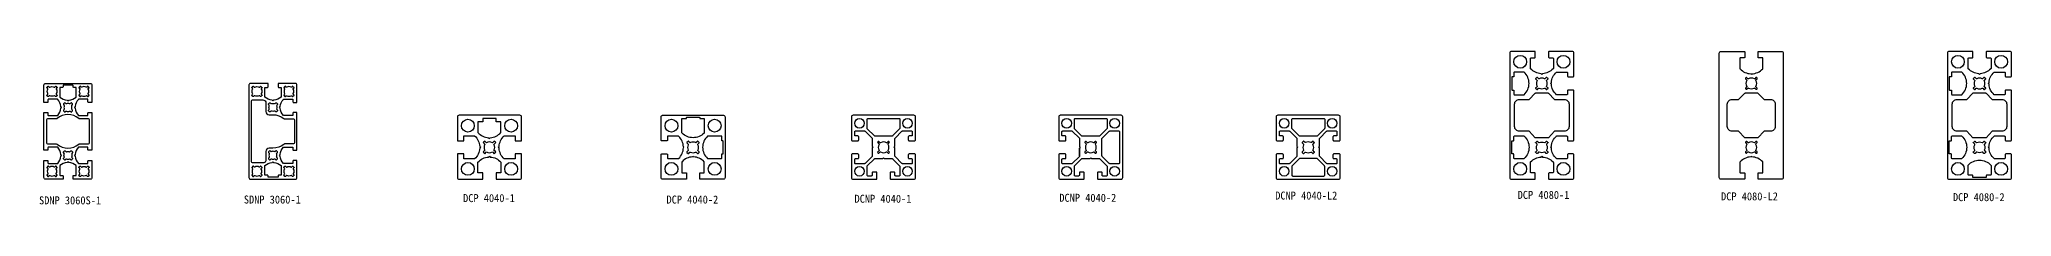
# Model space of a CAD drawing. Extents: x 2157 to 12417, y 247 to 1676.
# Drawn here: x 7351 to 8583, y 1500 to 1596 of the extents above; entities that cross this region are included whole.
import ezdxf

# ---------------------------------------------------------------- set-up
doc = ezdxf.new("R2010")
doc.units = 0
doc.header["$LTSCALE"] = 8
doc.layers.get('0').update_dxf_attribs({"linetype": 'CONTINUOUS'})
doc.layers.add('3', color=3, linetype='CONTINUOUS')
doc.layers.add('외형선', color=3, linetype='CONTINUOUS')
doc.layers.add('AM_0', color=7, linetype='CONTINUOUS', lineweight=30)
doc.styles.add('궁서체', font='')
doc.styles.get('궁서체').set_extended_font_data('GungsuhChe')

msp = doc.modelspace()

# ---------------------------------------------------------------- linework, layer by layer
at = {"color": 7}
for points in [[(7778, 1516.1), (7763.5, 1516.1, -0.414214), (7763.2, 1516.4), (7763.2, 1519.8, -0.414214), (7763.5, 1520.1), (7765.7, 1520.1, 0.414214), (7766, 1520.4), (7766, 1526.9, 0.191028), (7765.9, 1527.1, 0.198466), (7759.3, 1530.1), (7759, 1530.4), (7758.7, 1530.1, 0.198466), (7752.1, 1527.1, 0.191028), (7752, 1526.9), (7752, 1520.4, 0.414214), (7752.3, 1520.1), (7754.6, 1520.1, -0.414214), (7754.9, 1519.8), (7754.9, 1516.4, -0.414214), (7754.6, 1516.1), (7740, 1516.1, -0.414214), (7739, 1517.1), (7739, 1531.6, -0.414214), (7739.3, 1531.9), (7742.7, 1531.9, -0.414214), (7743, 1531.6), (7743, 1529.4, 0.414214), (7743.3, 1529.1), (7749.8, 1529.1, 0.191028), (7750, 1529.1, 0.198466), (7753, 1535.8), (7753.3, 1536.1), (7753, 1536.4, 0.198466), (7750, 1543, 0.191028), (7749.8, 1543.1), (7743.3, 1543.1, 0.414214), (7743, 1542.8), (7743, 1540.5, -0.414214), (7742.7, 1540.2), (7739.3, 1540.2, -0.414214), (7739, 1540.5), (7739, 1555.1, -0.414214), (7740, 1556.1), (7778, 1556.1, -0.414214), (7779, 1555.1), (7779, 1517.1, -0.414214)], [(7762.9, 1554.9, -0.414214), (7763.2, 1554.6), (7763.2, 1554.4, 0.414214), (7763.5, 1554.1), (7765.7, 1554.1, -0.414214), (7766, 1553.8), (7766, 1545.3, -0.191028), (7765.9, 1545, -0.206821), (7759, 1542.1, -0.206821), (7752.1, 1545, -0.191028), (7752, 1545.3), (7752, 1553.8, -0.414214), (7752.3, 1554.1), (7754.6, 1554.1, 0.414214), (7754.9, 1554.4), (7754.9, 1554.6, -0.414214), (7755.2, 1554.9)], [(7777.8, 1539.9, 0.414214), (7777.5, 1540.2), (7777, 1540.2), (7777, 1542.8, 0.414214), (7776.7, 1543.1), (7768.2, 1543.1, 0.191028), (7768, 1543, 0.206821), (7765, 1536.1, 0.206821), (7768, 1529.1, 0.191028), (7768.2, 1529.1), (7776.7, 1529.1, 0.414214), (7777, 1529.4), (7777, 1531.9), (7777.5, 1531.9, 0.414214), (7777.8, 1532.2)]]:
    msp.add_lwpolyline(points, format="xyb", close=True, dxfattribs=at)
for centre in [(7745.5, 1549.6), (7772.5, 1549.6), (7745.5, 1522.6), (7772.5, 1522.6)]:
    msp.add_circle(centre, 4, dxfattribs=at)
at = {"layer": '3', "color": 7}
for points in [[(8282.8, 1520.1, -0.414214), (8282.3, 1520.6), (8282.3, 1526.6, -0.187081), (8282.4, 1527, -0.196705), (8288.9, 1530), (8289.4, 1530.6), (8289.9, 1530, -0.196705), (8296.4, 1527, -0.187081), (8296.6, 1526.6), (8296.6, 1520.6, -0.414214), (8296.1, 1520.1), (8294.1, 1520.1, 0.414214), (8293.6, 1519.6), (8293.6, 1516.6, 0.414214), (8294.1, 1516.1), (8308.4, 1516.1, 0.414214), (8309.4, 1517.1), (8309.4, 1531.4, 0.414214), (8308.9, 1531.9), (8305.9, 1531.9, 0.414214), (8305.4, 1531.4), (8305.4, 1529.4, -0.414214), (8304.9, 1528.9), (8298.8, 1528.9, -0.187081), (8298.5, 1529, -0.196705), (8295.4, 1535.5), (8294.9, 1536.1), (8295.4, 1536.6, -0.196705), (8298.5, 1543.1, -0.187081), (8298.8, 1543.2), (8304.9, 1543.2, -0.414214), (8305.4, 1542.7), (8305.4, 1540.7, 0.414214), (8305.9, 1540.2), (8308.9, 1540.2, 0.414214), (8309.4, 1540.7), (8309.4, 1571.4, 0.414214), (8308.9, 1571.9), (8305.9, 1571.9, 0.414214), (8305.4, 1571.4), (8305.4, 1569.4, -0.414214), (8304.9, 1568.9), (8298.8, 1568.9, -0.187081), (8298.5, 1569, -0.196705), (8295.4, 1575.5), (8294.9, 1576.1), (8295.4, 1576.6, -0.196705), (8298.5, 1583.1, -0.187081), (8298.8, 1583.2), (8304.9, 1583.2, -0.414214), (8305.4, 1582.7), (8305.4, 1580.7, 0.414214), (8305.9, 1580.2), (8308.9, 1580.2, 0.414214), (8309.4, 1580.7), (8309.4, 1595.1, 0.414214), (8308.4, 1596.1), (8294.1, 1596.1, 0.414214), (8293.6, 1595.6), (8293.6, 1592.6, 0.414214), (8294.1, 1592.1), (8296.1, 1592.1, -0.414214), (8296.6, 1591.6), (8296.6, 1585.5, -0.187081), (8296.4, 1585.2, -0.196705), (8289.9, 1582.1), (8289.4, 1581.6), (8288.9, 1582.1, -0.196705), (8282.4, 1585.2, -0.187081), (8282.3, 1585.5), (8282.3, 1591.6, -0.414214), (8282.8, 1592.1), (8284.8, 1592.1, 0.414214), (8285.3, 1592.6), (8285.3, 1595.6, 0.414214), (8284.8, 1596.1), (8270.4, 1596.1, 0.414214), (8269.4, 1595.1), (8269.4, 1517.1, 0.414214), (8270.4, 1516.1), (8284.8, 1516.1, 0.414214), (8285.3, 1516.6), (8285.3, 1519.6, 0.414214), (8284.8, 1520.1)], [(8579.4, 1571.9, 0.414214), (8578.9, 1571.4), (8578.9, 1569.4, -0.414214), (8578.4, 1568.9), (8572.4, 1568.9, -0.187081), (8572, 1569, -0.196705), (8568.9, 1575.5), (8568.4, 1576.1), (8568.9, 1576.6, -0.196705), (8572, 1583.1, -0.187081), (8572.4, 1583.2), (8578.4, 1583.2, -0.414214), (8578.9, 1582.7), (8578.9, 1580.7, 0.414214), (8579.4, 1580.2), (8582.4, 1580.2, 0.414214), (8582.9, 1580.7), (8582.9, 1595.1, 0.414214), (8581.9, 1596.1), (8567.6, 1596.1, 0.414214), (8567.1, 1595.6), (8567.1, 1592.6, 0.414214), (8567.6, 1592.1), (8569.6, 1592.1, -0.414214), (8570.1, 1591.6), (8570.1, 1585.5, -0.187081), (8569.9, 1585.2, -0.196705), (8563.4, 1582.1), (8562.9, 1581.6), (8562.4, 1582.1, -0.196705), (8555.9, 1585.2, -0.187081), (8555.8, 1585.5), (8555.8, 1591.6, -0.414214), (8556.3, 1592.1), (8558.3, 1592.1, 0.414214), (8558.8, 1592.6), (8558.8, 1595.6, 0.414214), (8558.3, 1596.1), (8543.9, 1596.1, 0.414214), (8542.9, 1595.1), (8542.9, 1517.1, 0.414214), (8543.9, 1516.1), (8581.9, 1516.1, 0.414214), (8582.9, 1517.1), (8582.9, 1531.4, 0.414214), (8582.4, 1531.9), (8579.4, 1531.9, 0.414214), (8578.9, 1531.4), (8578.9, 1529.4, -0.414214), (8578.4, 1528.9), (8572.4, 1528.9, -0.187081), (8572, 1529, -0.196705), (8568.9, 1535.5), (8568.4, 1536.1), (8568.9, 1536.6, -0.196705), (8572, 1543.1, -0.187081), (8572.4, 1543.2), (8578.4, 1543.2, -0.414214), (8578.9, 1542.7), (8578.9, 1540.7, 0.414214), (8579.4, 1540.2), (8582.4, 1540.2, 0.414214), (8582.9, 1540.7), (8582.9, 1571.4, 0.414214), (8582.4, 1571.9)], [(8272.4, 1583.2, 0.414214), (8271.9, 1582.7), (8271.9, 1580.5, -0.414214), (8271.6, 1580.2), (8270.9, 1580.2, 0.414214), (8270.6, 1579.9), (8270.6, 1572.2, 0.414214), (8270.9, 1571.9), (8271.6, 1571.9, -0.414214), (8271.9, 1571.6), (8271.9, 1569.4, 0.414214), (8272.4, 1568.9), (8278, 1568.9, 0.186978), (8278.3, 1569, 0.210901), (8281.4, 1576.1, 0.210901), (8278.3, 1583.1, 0.186978), (8278, 1583.2)], [(8286.4, 1574.4, -0.33241), (8286.4, 1574.1), (8285.6, 1573.3, 0.414214), (8285.6, 1572.9), (8286.3, 1572.3, 0.414214), (8286.7, 1572.3), (8287.4, 1573, -0.33241), (8287.8, 1573.1, 0.254426), (8291, 1573.1, -0.33241), (8291.4, 1573), (8292.1, 1572.3, 0.414214), (8292.6, 1572.3), (8293.2, 1572.9, 0.414214), (8293.2, 1573.3), (8292.4, 1574.1, -0.33241), (8292.4, 1574.4, 0.254426), (8292.4, 1577.7, -0.33241), (8292.4, 1578), (8293.2, 1578.8, 0.414214), (8293.2, 1579.2), (8292.6, 1579.8, 0.414214), (8292.1, 1579.8), (8291.4, 1579.1, -0.33241), (8291, 1579, 0.254426), (8287.8, 1579, -0.33241), (8287.4, 1579.1), (8286.7, 1579.8, 0.414214), (8286.3, 1579.8), (8285.6, 1579.2, 0.414214), (8285.6, 1578.8), (8286.4, 1578, -0.33241), (8286.4, 1577.7, 0.254426)], [(8422.5, 1573.2), (8423.2, 1572.5, 0.415397), (8423.7, 1572.5), (8423.9, 1572.7, 0.415397), (8423.9, 1573.2), (8423.2, 1573.9, -0.353268), (8423.2, 1574.2, 0.292377), (8423.2, 1577.9, -0.353268), (8423.2, 1578.3), (8423.9, 1579, 0.415397), (8423.9, 1579.4), (8423.7, 1579.7, 0.415397), (8423.2, 1579.7), (8422.5, 1579, -0.353268), (8422.2, 1578.9, 0.292377), (8418.5, 1578.9, -0.353268), (8418.1, 1579), (8417.4, 1579.7, 0.415397), (8417, 1579.7), (8416.7, 1579.4, 0.415397), (8416.7, 1579), (8417.4, 1578.3, -0.353268), (8417.5, 1577.9, 0.292377), (8417.5, 1574.2, -0.353268), (8417.4, 1573.9), (8416.7, 1573.2, 0.415397), (8416.7, 1572.7), (8417, 1572.5, 0.415397), (8417.4, 1572.5), (8418.1, 1573.2, -0.353268), (8418.5, 1573.2, 0.292377), (8422.2, 1573.2, -0.353268)], [(8545.9, 1583.2, 0.414214), (8545.4, 1582.7), (8545.4, 1580.5, -0.414214), (8545.1, 1580.2), (8544.2, 1580.2, 0.414214), (8543.9, 1579.9), (8543.9, 1572.2, 0.414214), (8544.2, 1571.9), (8545.1, 1571.9, -0.414214), (8545.4, 1571.6), (8545.4, 1569.4, 0.414214), (8545.9, 1568.9), (8551.5, 1568.9, 0.186978), (8551.8, 1569, 0.210901), (8554.9, 1576.1, 0.210901), (8551.8, 1583.1, 0.186978), (8551.5, 1583.2)], [(8559.9, 1574.4, -0.33241), (8559.9, 1574.1), (8559.1, 1573.3, 0.414214), (8559.1, 1572.9), (8559.8, 1572.3, 0.414214), (8560.2, 1572.3), (8560.9, 1573, -0.33241), (8561.3, 1573.1, 0.254426), (8564.6, 1573.1, -0.33241), (8564.9, 1573), (8565.7, 1572.3, 0.414214), (8566.1, 1572.3), (8566.7, 1572.9, 0.414214), (8566.7, 1573.3), (8566, 1574.1, -0.33241), (8565.9, 1574.4, 0.254426), (8565.9, 1577.7, -0.33241), (8566, 1578), (8566.7, 1578.8, 0.414214), (8566.7, 1579.2), (8566.1, 1579.8, 0.414214), (8565.7, 1579.8), (8564.9, 1579.1, -0.33241), (8564.6, 1579, 0.254426), (8561.3, 1579, -0.33241), (8560.9, 1579.1), (8560.2, 1579.8, 0.414214), (8559.8, 1579.8), (8559.1, 1579.2, 0.414214), (8559.1, 1578.8), (8559.9, 1578, -0.33241), (8559.9, 1577.7, 0.254426)], [(8285.5, 1542.1, -0.198912), (8285.3, 1542.1), (8281.4, 1546.1), (8275.4, 1546.1, -0.414214), (8272.4, 1549.1), (8272.4, 1563.1, -0.414214), (8275.4, 1566.1), (8281.4, 1566.1), (8285.3, 1570, -0.198912), (8285.5, 1570.1), (8293.3, 1570.1, -0.198912), (8293.5, 1570), (8297.4, 1566.1), (8303.4, 1566.1, -0.414214), (8306.4, 1563.1), (8306.4, 1549.1, -0.414214), (8303.4, 1546.1), (8297.4, 1546.1), (8293.5, 1542.1, -0.198912), (8293.3, 1542.1)], [(8416.5, 1542.1, -0.198912), (8416.3, 1542.1), (8412.3, 1546.1), (8408.3, 1546.1, -0.414214), (8405.3, 1549.1), (8405.3, 1563.1, -0.414214), (8408.3, 1566.1), (8412.3, 1566.1), (8416.3, 1570, -0.198912), (8416.5, 1570.1), (8424.2, 1570.1, -0.198912), (8424.4, 1570), (8428.3, 1566.1), (8432.3, 1566.1, -0.414214), (8435.3, 1563.1), (8435.3, 1549.1, -0.414214), (8432.3, 1546.1), (8428.3, 1546.1), (8424.4, 1542.1, -0.198912), (8424.2, 1542.1)], [(8559.1, 1542.1, -0.198912), (8558.8, 1542.1), (8554.9, 1546.1), (8548.9, 1546.1, -0.414214), (8545.9, 1549.1), (8545.9, 1563.1, -0.414214), (8548.9, 1566.1), (8554.9, 1566.1), (8558.8, 1570, -0.198912), (8559.1, 1570.1), (8566.8, 1570.1, -0.198912), (8567, 1570), (8570.9, 1566.1), (8576.9, 1566.1, -0.414214), (8579.9, 1563.1), (8579.9, 1549.1, -0.414214), (8576.9, 1546.1), (8570.9, 1546.1), (8567, 1542.1, -0.198912), (8566.8, 1542.1)], [(7858, 1540.7, 0.414214), (7858.5, 1540.2), (7862, 1540.2, 0.414214), (7862.5, 1540.7), (7862.5, 1542.7, 0.414214), (7862, 1543.2), (7860.5, 1543.2, -0.414214), (7860, 1543.7), (7860, 1545.8, -0.414214), (7860.5, 1546.3), (7866.2, 1546.3, -0.198912), (7866.5, 1546.2), (7870.9, 1541.8, -0.198912), (7871, 1541.5), (7871, 1536.6), (7871.5, 1536.1), (7871, 1535.6), (7871, 1530.7, -0.198912), (7870.9, 1530.3), (7866.5, 1526, -0.198912), (7866.2, 1525.8), (7860.5, 1525.8, -0.414214), (7860, 1526.3), (7860, 1528.5, -0.414214), (7860.5, 1529), (7862, 1529, 0.414214), (7862.5, 1529.5), (7862.5, 1531.4, 0.414214), (7862, 1531.9), (7858.5, 1531.9, 0.414214), (7858, 1531.4), (7858, 1517.1, 0.414214), (7859, 1516.1), (7873.4, 1516.1, 0.414214), (7873.9, 1516.6), (7873.9, 1520.1, 0.414214), (7873.4, 1520.6), (7871.4, 1520.6, 0.414214), (7870.9, 1520.1), (7870.9, 1518.6, -0.414214), (7870.4, 1518.1), (7868.3, 1518.1, -0.414214), (7867.8, 1518.6), (7867.8, 1524.2, -0.198912), (7867.9, 1524.5), (7872.3, 1528.9, -0.198912), (7872.7, 1529.1), (7877.5, 1529.1), (7878, 1529.6), (7878.5, 1529.1), (7883.4, 1529.1, -0.198912), (7883.7, 1528.9), (7888.1, 1524.5, -0.198912), (7888.3, 1524.2), (7888.3, 1518.6, -0.414214), (7887.8, 1518.1), (7885.6, 1518.1, -0.414214), (7885.1, 1518.6), (7885.1, 1520.1, 0.414214), (7884.6, 1520.6), (7882.7, 1520.6, 0.414214), (7882.2, 1520.1), (7882.2, 1516.6, 0.414214), (7882.7, 1516.1), (7897, 1516.1, 0.414214), (7898, 1517.1), (7898, 1531.4, 0.414214), (7897.5, 1531.9), (7894, 1531.9, 0.414214), (7893.5, 1531.4), (7893.5, 1529.5, 0.414214), (7894, 1529), (7895.5, 1529, -0.414214), (7896, 1528.5), (7896, 1526.3, -0.414214), (7895.5, 1525.8), (7889.9, 1525.8, -0.198912), (7889.5, 1526), (7885.2, 1530.3, -0.198912), (7885, 1530.7), (7885, 1535.6), (7884.5, 1536.1), (7885, 1536.6), (7885, 1541.5, -0.198912), (7885.2, 1541.8), (7889.5, 1546.2, -0.198912), (7889.9, 1546.3), (7895.5, 1546.3, -0.414214), (7896, 1545.8), (7896, 1543.7, -0.414214), (7895.5, 1543.2), (7894, 1543.2, 0.414214), (7893.5, 1542.7), (7893.5, 1540.7, 0.414214), (7894, 1540.2), (7897.5, 1540.2, 0.414214), (7898, 1540.7), (7898, 1555.1, 0.414214), (7897, 1556.1), (7859, 1556.1, 0.414214), (7858, 1555.1)], [(7872.7, 1543.1, -0.198912), (7872.3, 1543.2), (7867.9, 1547.6, -0.198912), (7867.8, 1548), (7867.8, 1553.6, -0.414214), (7868.3, 1554.1), (7885.6, 1554.1), (7887.8, 1554.1, -0.414214), (7888.3, 1553.6), (7888.3, 1548, -0.198912), (7888.1, 1547.6), (7883.7, 1543.2, -0.198912), (7883.4, 1543.1)], [(8002.2, 1543.1, -0.198912), (8001.8, 1543.2), (7997.4, 1547.6, -0.198912), (7997.3, 1548), (7997.3, 1553.6, -0.414214), (7997.8, 1554.1), (8015.1, 1554.1), (8017.3, 1554.1, -0.414214), (8017.8, 1553.6), (8017.8, 1548, -0.198912), (8017.6, 1547.6), (8013.2, 1543.2, -0.198912), (8012.9, 1543.1)], [(8159.4, 1531.9, 0.414214), (8158.9, 1531.4), (8158.9, 1529.5, 0.414214), (8159.4, 1529), (8160.9, 1529, -0.414214), (8161.4, 1528.5), (8161.4, 1526.3, -0.414214), (8160.9, 1525.8), (8155.3, 1525.8, -0.198912), (8154.9, 1526), (8150.6, 1530.3, -0.198912), (8150.4, 1530.7), (8150.4, 1535.6), (8149.9, 1536.1), (8150.4, 1536.6), (8150.4, 1541.5, -0.198912), (8150.6, 1541.8), (8154.9, 1546.2, -0.198912), (8155.3, 1546.3), (8160.9, 1546.3, -0.414214), (8161.4, 1545.8), (8161.4, 1543.7, -0.414214), (8160.9, 1543.2), (8159.4, 1543.2, 0.414214), (8158.9, 1542.7), (8158.9, 1540.7, 0.414214), (8159.4, 1540.2), (8162.9, 1540.2, 0.414214), (8163.4, 1540.7), (8163.4, 1555.1, 0.414214), (8162.4, 1556.1), (8124.4, 1556.1, 0.414214), (8123.4, 1555.1), (8123.4, 1540.7, 0.414214), (8123.9, 1540.2), (8127.4, 1540.2, 0.414214), (8127.9, 1540.7), (8127.9, 1542.7, 0.414214), (8127.4, 1543.2), (8125.9, 1543.2, -0.414214), (8125.4, 1543.7), (8125.4, 1545.8, -0.414214), (8125.9, 1546.3), (8131.6, 1546.3, -0.198912), (8131.9, 1546.2), (8136.3, 1541.8, -0.198912), (8136.4, 1541.5), (8136.4, 1536.6), (8136.9, 1536.1), (8136.4, 1535.6), (8136.4, 1530.7, -0.198912), (8136.3, 1530.3), (8131.9, 1526, -0.198912), (8131.6, 1525.8), (8125.9, 1525.8, -0.414214), (8125.4, 1526.3), (8125.4, 1528.5, -0.414214), (8125.9, 1529), (8127.4, 1529, 0.414214), (8127.9, 1529.5), (8127.9, 1531.4, 0.414214), (8127.4, 1531.9), (8123.9, 1531.9, 0.414214), (8123.4, 1531.4), (8123.4, 1517.1, 0.414214), (8124.4, 1516.1), (8162.4, 1516.1, 0.414214), (8163.4, 1517.1), (8163.4, 1531.4, 0.414214), (8162.9, 1531.9)], [(8138.1, 1543.1, -0.198912), (8137.7, 1543.2), (8133.3, 1547.6, -0.198912), (8133.2, 1548), (8133.2, 1553.6, -0.414214), (8133.7, 1554.1), (8151, 1554.1), (8153.2, 1554.1, -0.414214), (8153.7, 1553.6), (8153.7, 1548, -0.198912), (8153.5, 1547.6), (8149.2, 1543.2, -0.198912), (8148.8, 1543.1)], [(8025, 1546.3, -0.414214), (8025.5, 1545.8), (8025.5, 1543.7), (8025.5, 1526.3, -0.414214), (8025, 1525.8), (8019.4, 1525.8, -0.198912), (8019, 1526), (8014.7, 1530.3, -0.198912), (8014.5, 1530.7), (8014.5, 1541.5, -0.198912), (8014.7, 1541.8), (8019, 1546.2, -0.198912), (8019.4, 1546.3)], [(8272.4, 1528.9, -0.414214), (8271.9, 1529.4), (8271.9, 1531.6, 0.414214), (8271.6, 1531.9), (8270.9, 1531.9, -0.414214), (8270.6, 1532.2), (8270.6, 1539.9, -0.414214), (8270.9, 1540.2), (8271.6, 1540.2, 0.414214), (8271.9, 1540.5), (8271.9, 1542.7, -0.414214), (8272.4, 1543.2), (8278, 1543.2, -0.186978), (8278.3, 1543.1, -0.210901), (8281.4, 1536.1, -0.210901), (8278.3, 1529, -0.186978), (8278, 1528.9)], [(8545.9, 1528.9, -0.414214), (8545.4, 1529.4), (8545.4, 1531.6, 0.414214), (8545.1, 1531.9), (8544.2, 1531.9, -0.414214), (8543.9, 1532.2), (8543.9, 1539.9, -0.414214), (8544.2, 1540.2), (8545.1, 1540.2, 0.414214), (8545.4, 1540.5), (8545.4, 1542.7, -0.414214), (8545.9, 1543.2), (8551.5, 1543.2, -0.186978), (8551.8, 1543.1, -0.210901), (8554.9, 1536.1, -0.210901), (8551.8, 1529, -0.186978), (8551.5, 1528.9)], [(7760.6, 1533.1, -0.33241), (7761, 1533), (7761.7, 1532.3, 0.414214), (7762.2, 1532.3), (7762.8, 1532.9, 0.414214), (7762.8, 1533.3), (7762, 1534.1, -0.33241), (7762, 1534.4, 0.254426), (7762, 1537.7, -0.33241), (7762, 1538), (7762.8, 1538.8, 0.414214), (7762.8, 1539.2), (7762.2, 1539.8, 0.414214), (7761.7, 1539.8), (7761, 1539.1, -0.33241), (7760.6, 1539, 0.254426), (7757.4, 1539, -0.33241), (7757, 1539.1), (7756.3, 1539.8, 0.414214), (7755.9, 1539.8), (7755.2, 1539.2, 0.414214), (7755.2, 1538.8), (7756, 1538, -0.33241), (7756, 1537.7, 0.254426), (7756, 1534.4, -0.33241), (7756, 1534.1), (7755.2, 1533.3, 0.414214), (7755.2, 1532.9), (7755.9, 1532.3, 0.414214), (7756.3, 1532.3), (7757, 1533, -0.33241), (7757.4, 1533.1, 0.254426)], [(7881.6, 1539.4, 0.021749), (7881.3, 1539.7, 0.401532), (7880.9, 1539.7), (7880.2, 1539, -0.35173), (7879.9, 1538.9, 0.291598), (7876.2, 1538.9, -0.35173), (7875.8, 1539), (7875.1, 1539.7, 0.401532), (7874.7, 1539.7, 0.021749), (7874.4, 1539.4, 0.401532), (7874.4, 1539), (7875.1, 1538.3, -0.35173), (7875.2, 1537.9, 0.291598), (7875.2, 1534.2, -0.35173), (7875.1, 1533.9), (7874.4, 1533.2, 0.401532), (7874.4, 1532.7, 0.021749), (7874.7, 1532.4, 0.401532), (7875.1, 1532.5), (7875.8, 1533.1, -0.35173), (7876.2, 1533.2, 0.291598), (7879.9, 1533.2, -0.35173), (7880.2, 1533.1), (7880.9, 1532.5, 0.401532), (7881.3, 1532.4, 0.021749), (7881.6, 1532.7, 0.401532), (7881.6, 1533.2), (7880.9, 1533.9, -0.35173), (7880.9, 1534.2, 0.291598), (7880.9, 1537.9, -0.35173), (7880.9, 1538.3), (7881.6, 1539, 0.401532)], [(8011.1, 1539.4, 0.021749), (8010.8, 1539.7, 0.401532), (8010.4, 1539.7), (8009.7, 1539, -0.35173), (8009.4, 1538.9, 0.291598), (8005.7, 1538.9, -0.35173), (8005.3, 1539), (8004.6, 1539.7, 0.401532), (8004.2, 1539.7, 0.021749), (8003.9, 1539.4, 0.401532), (8003.9, 1539), (8004.6, 1538.3, -0.35173), (8004.7, 1537.9, 0.291598), (8004.7, 1534.2, -0.35173), (8004.6, 1533.9), (8003.9, 1533.2, 0.401532), (8003.9, 1532.7, 0.021749), (8004.2, 1532.4, 0.401532), (8004.6, 1532.5), (8005.3, 1533.1, -0.35173), (8005.7, 1533.2, 0.291598), (8009.4, 1533.2, -0.35173), (8009.7, 1533.1), (8010.4, 1532.5, 0.401532), (8010.8, 1532.4, 0.021749), (8011.1, 1532.7, 0.401532), (8011.1, 1533.2), (8010.4, 1533.9, -0.35173), (8010.4, 1534.2, 0.291598), (8010.4, 1537.9, -0.35173), (8010.4, 1538.3), (8011.1, 1539, 0.401532)], [(8138.1, 1529.1, 0.198912), (8137.7, 1528.9), (8133.3, 1524.5, 0.198912), (8133.2, 1524.2), (8133.2, 1518.6, 0.414214), (8133.7, 1518.1), (8151, 1518.1), (8153.2, 1518.1, 0.414214), (8153.7, 1518.6), (8153.7, 1524.2, 0.198912), (8153.5, 1524.5), (8149.2, 1528.9, 0.198912), (8148.8, 1529.1)], [(8145.1, 1533.1, -0.33241), (8145.4, 1533), (8146.2, 1532.3, 0.414214), (8146.6, 1532.3), (8147.2, 1532.9, 0.414214), (8147.2, 1533.3), (8146.5, 1534.1, -0.33241), (8146.4, 1534.4, 0.254426), (8146.4, 1537.7, -0.33241), (8146.5, 1538), (8147.2, 1538.8, 0.414214), (8147.2, 1539.2), (8146.6, 1539.8, 0.414214), (8146.2, 1539.8), (8145.4, 1539.1, -0.33241), (8145.1, 1539, 0.254426), (8141.8, 1539, -0.33241), (8141.5, 1539.1), (8140.7, 1539.8, 0.414214), (8140.3, 1539.8), (8139.7, 1539.2, 0.414214), (8139.7, 1538.8), (8140.4, 1538, -0.33241), (8140.5, 1537.7, 0.254426), (8140.5, 1534.4, -0.33241), (8140.4, 1534.1), (8139.7, 1533.3, 0.414214), (8139.7, 1532.9), (8140.3, 1532.3, 0.414214), (8140.7, 1532.3), (8141.5, 1533, -0.33241), (8141.8, 1533.1, 0.254426)], [(8286.4, 1537.7, 0.33241), (8286.4, 1538), (8285.6, 1538.8, -0.414214), (8285.6, 1539.2), (8286.3, 1539.8, -0.414214), (8286.7, 1539.8), (8287.4, 1539.1, 0.33241), (8287.8, 1539, -0.254426), (8291, 1539, 0.33241), (8291.4, 1539.1), (8292.1, 1539.8, -0.414214), (8292.6, 1539.8), (8293.2, 1539.2, -0.414214), (8293.2, 1538.8), (8292.4, 1538, 0.33241), (8292.4, 1537.7, -0.254426), (8292.4, 1534.4, 0.33241), (8292.4, 1534.1), (8293.2, 1533.3, -0.414214), (8293.2, 1532.9), (8292.6, 1532.3, -0.414214), (8292.1, 1532.3), (8291.4, 1533, 0.33241), (8291, 1533.1, -0.254426), (8287.8, 1533.1, 0.33241), (8287.4, 1533), (8286.7, 1532.3, -0.414214), (8286.3, 1532.3), (8285.6, 1532.9, -0.414214), (8285.6, 1533.3), (8286.4, 1534.1, 0.33241), (8286.4, 1534.4, -0.254426)], [(8422.5, 1533.2), (8423.2, 1532.5, 0.415397), (8423.7, 1532.5), (8423.9, 1532.7, 0.415397), (8423.9, 1533.2), (8423.2, 1533.9, -0.353268), (8423.2, 1534.2, 0.292377), (8423.2, 1537.9, -0.353268), (8423.2, 1538.3), (8423.9, 1539, 0.415397), (8423.9, 1539.4), (8423.7, 1539.7, 0.415397), (8423.2, 1539.7), (8422.5, 1539, -0.353268), (8422.2, 1538.9, 0.292377), (8418.5, 1538.9, -0.353268), (8418.1, 1539), (8417.4, 1539.7, 0.415397), (8417, 1539.7), (8416.7, 1539.4, 0.415397), (8416.7, 1539), (8417.4, 1538.3, -0.353268), (8417.5, 1537.9, 0.292377), (8417.5, 1534.2, -0.353268), (8417.4, 1533.9), (8416.7, 1533.2, 0.415397), (8416.7, 1532.7), (8417, 1532.5, 0.415397), (8417.4, 1532.5), (8418.1, 1533.2, -0.353268), (8418.5, 1533.2, 0.292377), (8422.2, 1533.2, -0.353268)], [(8559.9, 1537.7, 0.33241), (8559.9, 1538), (8559.1, 1538.8, -0.414214), (8559.1, 1539.2), (8559.8, 1539.8, -0.414214), (8560.2, 1539.8), (8560.9, 1539.1, 0.33241), (8561.3, 1539, -0.254426), (8564.6, 1539, 0.33241), (8564.9, 1539.1), (8565.7, 1539.8, -0.414214), (8566.1, 1539.8), (8566.7, 1539.2, -0.414214), (8566.7, 1538.8), (8566, 1538, 0.33241), (8565.9, 1537.7, -0.254426), (8565.9, 1534.4, 0.33241), (8566, 1534.1), (8566.7, 1533.3, -0.414214), (8566.7, 1532.9), (8566.1, 1532.3, -0.414214), (8565.7, 1532.3), (8564.9, 1533, 0.33241), (8564.6, 1533.1, -0.254426), (8561.3, 1533.1, 0.33241), (8560.9, 1533), (8560.2, 1532.3, -0.414214), (8559.8, 1532.3), (8559.1, 1532.9, -0.414214), (8559.1, 1533.3), (8559.9, 1534.1, 0.33241), (8559.9, 1534.4, -0.254426)], [(8570.1, 1519.1, -0.414214), (8569.6, 1518.6), (8567.4, 1518.6, 0.414214), (8567.1, 1518.3), (8567.1, 1517.4, -0.414214), (8566.8, 1517.1), (8559.1, 1517.1, -0.414214), (8558.8, 1517.4), (8558.8, 1518.3, 0.414214), (8558.5, 1518.6), (8556.3, 1518.6, -0.414214), (8555.8, 1519.1), (8555.8, 1524.6, -0.186978), (8555.9, 1525, -0.210901), (8562.9, 1528.1, -0.210901), (8569.9, 1525, -0.186978), (8570.1, 1524.6)]]:
    msp.add_lwpolyline(points, format="xyb", close=True, dxfattribs=at)
at = {"layer": '3', "color": 7, "lineweight": -3}
for points in [[(7625.7, 1536.6), (7626.3, 1536.1), (7625.7, 1535.5, -0.202171), (7622.5, 1528.9), (7615.8, 1528.9), (7615.8, 1531.9), (7611.8, 1531.9), (7611.8, 1517.1, 0.414214), (7612.8, 1516.1), (7627.6, 1516.1), (7627.6, 1520.1), (7624.6, 1520.1), (7624.6, 1526.8, -0.202171), (7631.2, 1530), (7631.8, 1530.6), (7632.3, 1530, -0.202171), (7638.9, 1526.8), (7638.9, 1520.1), (7635.9, 1520.1), (7635.9, 1516.1), (7650.8, 1516.1, 0.414214), (7651.8, 1517.1), (7651.8, 1531.9), (7647.8, 1531.9), (7647.8, 1528.9), (7641, 1528.9, -0.202171), (7637.8, 1535.5), (7637.3, 1536.1), (7637.8, 1536.6, -0.202171), (7641, 1543.2), (7647.8, 1543.2), (7647.8, 1540.2), (7651.8, 1540.2), (7651.8, 1555.1, 0.414214), (7650.8, 1556.1), (7612.8, 1556.1, 0.414214), (7611.8, 1555.1), (7611.8, 1540.2), (7615.8, 1540.2), (7615.8, 1543.2), (7622.5, 1543.2, -0.202171)], [(7635.9, 1554.1), (7627.6, 1554.1), (7627.6, 1552.1), (7624.6, 1552.1), (7624.6, 1545.3, 0.202171), (7631.2, 1542.1), (7631.8, 1541.6), (7632.3, 1542.1, 0.202171), (7638.9, 1545.3), (7638.9, 1552.1), (7635.9, 1552.1)], [(7628.9, 1540, 0.076984), (7627.8, 1539), (7628.9, 1537.9, 0.289169), (7628.9, 1534.2), (7627.8, 1533.2, 0.076984), (7628.9, 1532.1), (7629.9, 1533.2, 0.289169), (7633.6, 1533.2), (7634.7, 1532.1, 0.076984), (7635.7, 1533.2), (7634.6, 1534.2, 0.289169), (7634.6, 1537.9), (7635.7, 1539, 0.076984), (7634.7, 1540), (7633.6, 1538.9, 0.289169), (7629.9, 1538.9)]]:
    msp.add_lwpolyline(points, format="xyb", close=True, dxfattribs=at)
at = {"layer": '3', "color": 7}
msp.add_lwpolyline([(8000.5, 1530.7), (8000.5, 1535.6), (8000.5, 1530.7, -0.198912), (8000.4, 1530.3), (7996, 1526, -0.198912), (7995.7, 1525.8), (7990, 1525.8, -0.414214), (7989.5, 1526.3), (7989.5, 1528.5, -0.414214), (7990, 1529), (7991.5, 1529, 0.414214), (7992, 1529.5), (7992, 1531.4, 0.414214), (7991.5, 1531.9), (7988, 1531.9, 0.414214), (7987.5, 1531.4), (7987.5, 1517.1, 0.414214), (7988.5, 1516.1), (8002.9, 1516.1, 0.414214), (8003.4, 1516.6), (8003.4, 1520.1, 0.414214), (8002.9, 1520.6), (8000.9, 1520.6, 0.414214), (8000.4, 1520.1), (8000.4, 1518.6, -0.414214), (7999.9, 1518.1), (7997.8, 1518.1, -0.414214), (7997.3, 1518.6), (7997.3, 1524.2, -0.198912), (7997.4, 1524.5), (8001.8, 1528.9, -0.198912), (8002.2, 1529.1), (8007, 1529.1), (8007.5, 1529.6), (8008, 1529.1), (8012.9, 1529.1, -0.198912), (8013.2, 1528.9), (8017.6, 1524.5, -0.198912), (8017.8, 1524.2), (8017.8, 1518.6, -0.414214), (8017.3, 1518.1), (8015.1, 1518.1, -0.414214), (8014.6, 1518.6), (8014.6, 1520.1, 0.414214), (8014.1, 1520.6), (8012.2, 1520.6, 0.414214), (8011.7, 1520.1), (8011.7, 1516.6, 0.414214), (8012.2, 1516.1), (8026.5, 1516.1, 0.414214), (8027.5, 1517.1), (8027.5, 1531.4), (8027.5, 1555.1, 0.414214), (8026.5, 1556.1), (7988.5, 1556.1, 0.414214), (7987.5, 1555.1), (7987.5, 1540.7, 0.414214), (7988, 1540.2), (7991.5, 1540.2, 0.414214), (7992, 1540.7), (7992, 1542.7, 0.414214), (7991.5, 1543.2), (7990, 1543.2, -0.414214), (7989.5, 1543.7), (7989.5, 1545.8, -0.414214), (7990, 1546.3), (7995.7, 1546.3, -0.198912), (7996, 1546.2), (8000.4, 1541.8, -0.198912), (8000.5, 1541.5), (8000.5, 1536.6), (8001, 1536.1), (8000.5, 1535.6)], format="xyb", dxfattribs=at)
for centre, radius in [((8275.9, 1589.6), 4), ((8302.9, 1589.6), 4), ((8549.4, 1589.6), 4), ((8576.4, 1589.6), 4), ((7863, 1551.1), 3), ((7893, 1551.1), 3), ((7992.5, 1551.1), 3), ((8022.5, 1551.1), 3), ((8128.4, 1551.1), 3), ((8158.4, 1551.1), 3), ((7863, 1521.1), 3), ((7893, 1521.1), 3), ((7992.5, 1521.1), 3), ((8022.5, 1521.1), 3), ((8128.4, 1521.1), 3), ((8158.4, 1521.1), 3), ((8275.9, 1522.6), 4), ((8302.9, 1522.6), 4), ((8549.4, 1522.6), 4), ((8576.4, 1522.6), 4)]:
    msp.add_circle(centre, radius, dxfattribs=at)
at = {"layer": '3', "color": 7, "lineweight": -3}
for centre in [(7618.3, 1549.6), (7645.3, 1549.6), (7618.3, 1522.6), (7645.3, 1522.6)]:
    msp.add_circle(centre, 4, dxfattribs=at)
at = {"layer": 'AM_0', "color": 7}
for points in [[(8424.5, 1516.6), (8424.5, 1519.8, -0.414214), (8424.8, 1520.1), (8427.2, 1520.1, 0.414214), (8427.5, 1520.4), (8427.5, 1526.7, 0.18479), (8427.4, 1526.9, 0.204737), (8420.6, 1530.1), (8420.3, 1530.4), (8420, 1530.1, 0.204737), (8413.3, 1526.9, 0.18479), (8413.2, 1526.7), (8413.2, 1520.4, 0.414214), (8413.5, 1520.1), (8415.9, 1520.1, -0.414214), (8416.2, 1519.8), (8416.2, 1516.6, -0.414214), (8415.7, 1516.1), (8401.3, 1516.1, -0.414214), (8400.3, 1517.1), (8400.3, 1595.1, -0.414214), (8401.3, 1596.1), (8415.7, 1596.1, -0.414214), (8416.2, 1595.6), (8416.2, 1592.4, -0.414214), (8415.9, 1592.1), (8413.5, 1592.1, 0.414214), (8413.2, 1591.8), (8413.2, 1585.4, 0.18479), (8413.3, 1585.2, 0.204737), (8420, 1582.1), (8420.3, 1581.8), (8420.6, 1582.1, 0.204737), (8427.4, 1585.2, 0.18479), (8427.5, 1585.4), (8427.5, 1591.8, 0.414214), (8427.2, 1592.1), (8424.8, 1592.1, -0.414214), (8424.5, 1592.4), (8424.5, 1595.6, -0.414214), (8425, 1596.1), (8438.3, 1596.1), (8439.3, 1596.1, -0.414214), (8440.3, 1595.1), (8440.3, 1517.1, -0.414214), (8439.3, 1516.1), (8425, 1516.1, -0.414214)], [(7483, 1546), (7483, 1564.8, -0.414214), (7484, 1565.8), (7490.1, 1565.8, -0.414214), (7492.1, 1563.8), (7492.1, 1558.5, 0.414214), (7494.1, 1556.5), (7496.5, 1556.5, -0.174781), (7503.2, 1554.1, 0.174781), (7503.8, 1553.9), (7509, 1553.9, -0.414214), (7510, 1552.9), (7510, 1546), (7510, 1539.2, -0.414214), (7509, 1538.2), (7503.8, 1538.2, 0.174781), (7503.2, 1537.9, -0.174781), (7496.5, 1535.5), (7494.1, 1535.5, 0.414214), (7492.1, 1533.5), (7492.1, 1528.3, -0.414214), (7490.1, 1526.3), (7484, 1526.3, -0.414214), (7483, 1527.3)], [(7361.1, 1538.2, -0.174781), (7361.7, 1538, 0.174781), (7368.4, 1535.6, 0.174781), (7375.1, 1538, -0.174781), (7375.8, 1538.2), (7380.9, 1538.2, 0.414214), (7381.9, 1539.2), (7381.9, 1546.1), (7381.9, 1552.9, 0.414214), (7380.9, 1553.9), (7375.8, 1553.9, -0.174781), (7375.1, 1554.2, 0.174781), (7368.4, 1556.6, 0.174781), (7361.7, 1554.2, -0.174781), (7361.1, 1553.9), (7355.9, 1553.9, 0.414214), (7354.9, 1552.9), (7354.9, 1546.1), (7354.9, 1539.2, 0.414214), (7355.9, 1538.2)], [(7368.4, 1558.5, 0.100588), (7369.4, 1558.7, -0.305615), (7369.7, 1558.7), (7370.2, 1558.2, 0.414214), (7370.6, 1558.2), (7371.2, 1558.9, 0.414214), (7371.2, 1559.3), (7370.8, 1559.7, -0.305615), (7370.7, 1560.1, 0.100588), (7370.9, 1561, 0.100588), (7370.7, 1562, -0.305615), (7370.8, 1562.3), (7371.2, 1562.8, 0.414214), (7371.2, 1563.2), (7370.6, 1563.8, 0.414214), (7370.2, 1563.8), (7369.7, 1563.4, -0.305615), (7369.4, 1563.3, 0.100588), (7368.4, 1563.5, 0.100588), (7367.4, 1563.3, -0.305615), (7367.1, 1563.4), (7366.7, 1563.8, 0.414214), (7366.3, 1563.8), (7365.6, 1563.2, 0.414214), (7365.6, 1562.8), (7366.1, 1562.3, -0.305615), (7366.1, 1562, 0.100588), (7365.9, 1561, 0.100588), (7366.1, 1560.1, -0.305615), (7366.1, 1559.7), (7365.6, 1559.3, 0.414214), (7365.6, 1558.9), (7366.3, 1558.2, 0.414214), (7366.7, 1558.2), (7367.1, 1558.7, -0.305615), (7367.4, 1558.7, 0.100588)], [(7496.5, 1558.6, -0.100588), (7495.5, 1558.8, 0.305615), (7495.2, 1558.7), (7494.8, 1558.3, -0.414214), (7494.3, 1558.3), (7493.7, 1558.9, -0.414214), (7493.7, 1559.3), (7494.1, 1559.8, 0.305615), (7494.2, 1560.1, -0.100588), (7494, 1561.1, -0.100588), (7494.2, 1562.1, 0.305615), (7494.1, 1562.4), (7493.7, 1562.8, -0.414214), (7493.7, 1563.2), (7494.3, 1563.9, -0.414214), (7494.8, 1563.9), (7495.2, 1563.4, 0.305615), (7495.5, 1563.4, -0.100588), (7496.5, 1563.6, -0.100588), (7497.5, 1563.4, 0.305615), (7497.8, 1563.4), (7498.2, 1563.9, -0.414214), (7498.7, 1563.9), (7499.3, 1563.2, -0.414214), (7499.3, 1562.8), (7498.9, 1562.4, 0.305615), (7498.8, 1562.1, -0.100588), (7499, 1561.1, -0.100588), (7498.8, 1560.1, 0.305615), (7498.9, 1559.8), (7499.3, 1559.3, -0.414214), (7499.3, 1558.9), (7498.7, 1558.3, -0.414214), (7498.2, 1558.3), (7497.8, 1558.7, 0.305615), (7497.5, 1558.8, -0.100588)], [(7368.4, 1533.5, -0.100588), (7369.4, 1533.3, 0.305615), (7369.7, 1533.4), (7370.2, 1533.8, -0.414214), (7370.6, 1533.8), (7371.2, 1533.2, -0.414214), (7371.2, 1532.8), (7370.8, 1532.3, 0.305615), (7370.7, 1532, -0.100588), (7370.9, 1531, -0.100588), (7370.7, 1530.1, 0.305615), (7370.8, 1529.7), (7371.2, 1529.3, -0.414214), (7371.2, 1528.9), (7370.6, 1528.2, -0.414214), (7370.2, 1528.2), (7369.7, 1528.7, 0.305615), (7369.4, 1528.7, -0.100588), (7368.4, 1528.5, -0.100588), (7367.4, 1528.7, 0.305615), (7367.1, 1528.7), (7366.7, 1528.2, -0.414214), (7366.3, 1528.2), (7365.6, 1528.9, -0.414214), (7365.6, 1529.3), (7366.1, 1529.7, 0.305615), (7366.1, 1530.1, -0.100588), (7365.9, 1531, -0.100588), (7366.1, 1532, 0.305615), (7366.1, 1532.3), (7365.6, 1532.8, -0.414214), (7365.6, 1533.2), (7366.3, 1533.8, -0.414214), (7366.7, 1533.8), (7367.1, 1533.4, 0.305615), (7367.4, 1533.3, -0.100588)], [(7496.5, 1533.6, 0.100588), (7495.5, 1533.4, -0.305615), (7495.2, 1533.4), (7494.8, 1533.9, 0.414214), (7494.3, 1533.9), (7493.7, 1533.2, 0.414214), (7493.7, 1532.8), (7494.1, 1532.4, -0.305615), (7494.2, 1532.1, 0.100588), (7494, 1531.1, 0.100588), (7494.2, 1530.1, -0.305615), (7494.1, 1529.8), (7493.7, 1529.3, 0.414214), (7493.7, 1528.9), (7494.3, 1528.3, 0.414214), (7494.8, 1528.3), (7495.2, 1528.7, -0.305615), (7495.5, 1528.8, 0.100588), (7496.5, 1528.6, 0.100588), (7497.5, 1528.8, -0.305615), (7497.8, 1528.7), (7498.2, 1528.3, 0.414214), (7498.7, 1528.3), (7499.3, 1528.9, 0.414214), (7499.3, 1529.3), (7498.9, 1529.8, -0.305615), (7498.8, 1530.1, 0.100588), (7499, 1531.1, 0.100588), (7498.8, 1532.1, -0.305615), (7498.9, 1532.4), (7499.3, 1532.8, 0.414214), (7499.3, 1533.2), (7498.7, 1533.9, 0.414214), (7498.2, 1533.9), (7497.8, 1533.4, -0.305615), (7497.5, 1533.4, 0.100588)]]:
    msp.add_lwpolyline(points, format="xyb", close=True, dxfattribs=at)
at = {"layer": '외형선', "color": 7}
for points in [[(7380.6, 1555.9, 0.414214), (7380.9, 1556.2), (7380.9, 1557.6, -0.414214), (7381.2, 1557.9), (7383.4, 1557.9), (7383.4, 1534.2), (7381.2, 1534.2, -0.414214), (7380.9, 1534.5), (7380.9, 1535.9, 0.414214), (7380.6, 1536.2), (7375.1, 1536.2, 0.210977), (7374.9, 1536.1, 0.169078), (7372.9, 1531.6), (7372.4, 1531), (7372.9, 1530.5, 0.169078), (7374.9, 1526, 0.210977), (7375.1, 1525.9), (7380.6, 1525.9, 0.414214), (7380.9, 1526.2), (7380.9, 1527.6, -0.414214), (7381.2, 1527.9), (7383.4, 1527.9), (7383.4, 1517.1, -0.414214), (7382.4, 1516.1), (7371.6, 1516.1), (7371.6, 1518.2, -0.414214), (7371.9, 1518.5), (7373.3, 1518.5, 0.414214), (7373.6, 1518.8), (7373.6, 1524.4, 0.210977), (7373.5, 1524.6, 0.169078), (7368.9, 1526.5), (7368.4, 1527), (7367.9, 1526.5, 0.169078), (7363.4, 1524.6, 0.210977), (7363.3, 1524.4), (7363.3, 1518.8, 0.414214), (7363.6, 1518.5), (7365, 1518.5, -0.414214), (7365.3, 1518.2), (7365.3, 1516.1), (7354.4, 1516.1, -0.414214), (7353.4, 1517.1), (7353.4, 1527.9), (7355.6, 1527.9, -0.414214), (7355.9, 1527.6), (7355.9, 1526.2, 0.414214), (7356.2, 1525.9), (7361.7, 1525.9, 0.210977), (7362, 1526, 0.169078), (7363.9, 1530.5), (7364.4, 1531), (7363.9, 1531.6, 0.169078), (7362, 1536.1, 0.210977), (7361.7, 1536.2), (7356.2, 1536.2, 0.414214), (7355.9, 1535.9), (7355.9, 1534.5, -0.414214), (7355.6, 1534.2), (7353.4, 1534.2), (7353.4, 1557.9), (7355.6, 1557.9, -0.414214), (7355.9, 1557.6), (7355.9, 1556.2, 0.414214), (7356.2, 1555.9), (7361.7, 1555.9, 0.210977), (7362, 1556, 0.169078), (7363.9, 1560.5), (7364.4, 1561), (7363.9, 1561.6, 0.169078), (7362, 1566.1, 0.210977), (7361.7, 1566.2), (7356.2, 1566.2, 0.414214), (7355.9, 1565.9), (7355.9, 1564.5, -0.414214), (7355.6, 1564.2), (7353.4, 1564.2), (7353.4, 1575.1, -0.414214), (7354.4, 1576.1), (7382.4, 1576.1, -0.414214), (7383.4, 1575.1), (7383.4, 1564.2), (7381.2, 1564.2, -0.414214), (7380.9, 1564.5), (7380.9, 1565.9, 0.414214), (7380.6, 1566.2), (7375.1, 1566.2, 0.210977), (7374.9, 1566.1, 0.169078), (7372.9, 1561.6), (7372.4, 1561), (7372.9, 1560.5, 0.169078), (7374.9, 1556, 0.210977), (7375.1, 1555.9)], [(7358.4, 1568.1, -0.119952), (7357, 1568.4, 0.326659), (7356.7, 1568.3), (7356.3, 1567.9, -0.414214), (7355.9, 1567.9), (7355.3, 1568.5, -0.414214), (7355.3, 1568.9), (7355.7, 1569.3, 0.326659), (7355.8, 1569.7, -0.119952), (7355.4, 1571.1, -0.119952), (7355.8, 1572.4, 0.326659), (7355.7, 1572.8), (7355.3, 1573.2, -0.414214), (7355.3, 1573.6), (7355.9, 1574.2, -0.414214), (7356.3, 1574.2), (7356.7, 1573.8, 0.326659), (7357, 1573.7, -0.119952), (7358.4, 1574.1, -0.119952), (7359.8, 1573.7, 0.326659), (7360.2, 1573.8), (7360.5, 1574.2, -0.414214), (7361, 1574.2), (7361.5, 1573.6, -0.414214), (7361.5, 1573.2), (7361.1, 1572.8, 0.326659), (7361.1, 1572.4, -0.119952), (7361.4, 1571.1, -0.119952), (7361.1, 1569.7, 0.326659), (7361.1, 1569.3), (7361.5, 1568.9, -0.414214), (7361.5, 1568.5), (7361, 1567.9, -0.414214), (7360.5, 1567.9), (7360.2, 1568.3, 0.326659), (7359.8, 1568.4, -0.119952)], [(7373.6, 1567.7), (7373.6, 1573.3, 0.414214), (7373.3, 1573.6), (7371.9, 1573.6, -0.414214), (7371.6, 1573.9), (7371.6, 1574.7, 0.414214), (7371.4, 1574.9), (7365.5, 1574.9, 0.414214), (7365.3, 1574.7), (7365.3, 1573.9, -0.414214), (7365, 1573.6), (7363.6, 1573.6, 0.414214), (7363.3, 1573.3), (7363.3, 1567.7, 0.210977), (7363.4, 1567.5, 0.169078), (7367.9, 1565.6), (7368.4, 1565.1), (7368.9, 1565.6, 0.169078), (7373.5, 1567.5, 0.210977)], [(7378.4, 1568.1, 0.119952), (7379.8, 1568.4, -0.326659), (7380.2, 1568.3), (7380.5, 1567.9, 0.414214), (7381, 1567.9), (7381.5, 1568.5, 0.414214), (7381.5, 1568.9), (7381.1, 1569.3, -0.326659), (7381.1, 1569.7, 0.119952), (7381.4, 1571.1, 0.119952), (7381.1, 1572.4, -0.326659), (7381.1, 1572.8), (7381.5, 1573.2, 0.414214), (7381.5, 1573.6), (7381, 1574.2, 0.414214), (7380.5, 1574.2), (7380.2, 1573.8, -0.326659), (7379.8, 1573.7, 0.119952), (7378.4, 1574.1, 0.119952), (7377, 1573.7, -0.326659), (7376.7, 1573.8), (7376.3, 1574.2, 0.414214), (7375.9, 1574.2), (7375.3, 1573.6, 0.414214), (7375.3, 1573.2), (7375.7, 1572.8, -0.326659), (7375.8, 1572.4, 0.119952), (7375.4, 1571.1, 0.119952), (7375.8, 1569.7, -0.326659), (7375.7, 1569.3), (7375.3, 1568.9, 0.414214), (7375.3, 1568.5), (7375.9, 1567.9, 0.414214), (7376.3, 1567.9), (7376.7, 1568.3, -0.326659), (7377, 1568.4, 0.119952)], [(7509, 1526.2, -0.414214), (7508.7, 1525.9), (7503.2, 1525.9, -0.210977), (7503, 1526, -0.169078), (7501, 1530.6), (7500.5, 1531.1), (7501, 1531.6, -0.169078), (7503, 1536.1, -0.210977), (7503.2, 1536.2), (7508.7, 1536.2, -0.414214), (7509, 1535.9), (7509, 1534.5, 0.414214), (7509.3, 1534.2), (7511.5, 1534.2), (7511.5, 1557.9), (7509.3, 1557.9, 0.414214), (7509, 1557.6), (7509, 1556.2, -0.414214), (7508.7, 1555.9), (7503.2, 1555.9, -0.210977), (7503, 1556, -0.169078), (7501, 1560.6), (7500.5, 1561.1), (7501, 1561.6, -0.169078), (7503, 1566.1, -0.210977), (7503.2, 1566.2), (7508.7, 1566.2, -0.414214), (7509, 1565.9), (7509, 1564.5, 0.414214), (7509.3, 1564.2), (7511.5, 1564.2), (7511.5, 1575.1, 0.414214), (7510.5, 1576.1), (7499.7, 1576.1), (7499.7, 1573.9, 0.414214), (7500, 1573.6), (7501.4, 1573.6, -0.414214), (7501.7, 1573.3), (7501.7, 1567.8, -0.210977), (7501.6, 1567.5, -0.169078), (7497, 1565.6), (7496.5, 1565.1), (7496, 1565.6, -0.169078), (7491.5, 1567.5, -0.210977), (7491.4, 1567.8), (7491.4, 1573.3, -0.414214), (7491.7, 1573.6), (7493.1, 1573.6, 0.414214), (7493.4, 1573.9), (7493.4, 1576.1), (7482.5, 1576.1, 0.414214), (7481.5, 1575.1), (7481.5, 1517.1, 0.414214), (7482.5, 1516.1), (7510.5, 1516.1, 0.414214), (7511.5, 1517.1), (7511.5, 1527.9), (7509.3, 1527.9, 0.414214), (7509, 1527.6)], [(7486.5, 1568.1, -0.119952), (7485.1, 1568.4, 0.326659), (7484.8, 1568.3), (7484.4, 1567.9, -0.414214), (7484, 1567.9), (7483.4, 1568.5, -0.414214), (7483.4, 1568.9), (7483.8, 1569.3, 0.326659), (7483.8, 1569.7, -0.119952), (7483.5, 1571.1, -0.119952), (7483.8, 1572.4, 0.326659), (7483.8, 1572.8), (7483.4, 1573.2, -0.414214), (7483.4, 1573.6), (7484, 1574.2, -0.414214), (7484.4, 1574.2), (7484.8, 1573.8, 0.326659), (7485.1, 1573.7, -0.119952), (7486.5, 1574.1, -0.119952), (7487.9, 1573.7, 0.326659), (7488.2, 1573.8), (7488.6, 1574.2, -0.414214), (7489, 1574.2), (7489.6, 1573.6, -0.414214), (7489.6, 1573.2), (7489.2, 1572.8, 0.326659), (7489.2, 1572.4, -0.119952), (7489.5, 1571.1, -0.119952), (7489.2, 1569.7, 0.326659), (7489.2, 1569.3), (7489.6, 1568.9, -0.414214), (7489.6, 1568.5), (7489, 1567.9, -0.414214), (7488.6, 1567.9), (7488.2, 1568.3, 0.326659), (7487.9, 1568.4, -0.119952)], [(7506.5, 1568.1, 0.119952), (7507.9, 1568.4, -0.326659), (7508.2, 1568.3), (7508.6, 1567.9, 0.414214), (7509, 1567.9), (7509.6, 1568.5, 0.414214), (7509.6, 1568.9), (7509.2, 1569.3, -0.326659), (7509.2, 1569.7, 0.119952), (7509.5, 1571.1, 0.119952), (7509.2, 1572.4, -0.326659), (7509.2, 1572.8), (7509.6, 1573.2, 0.414214), (7509.6, 1573.6), (7509, 1574.2, 0.414214), (7508.6, 1574.2), (7508.2, 1573.8, -0.326659), (7507.9, 1573.7, 0.119952), (7506.5, 1574.1, 0.119952), (7505.1, 1573.7, -0.326659), (7504.8, 1573.8), (7504.4, 1574.2, 0.414214), (7504, 1574.2), (7503.4, 1573.6, 0.414214), (7503.4, 1573.2), (7503.8, 1572.8, -0.326659), (7503.8, 1572.4, 0.119952), (7503.5, 1571.1, 0.119952), (7503.8, 1569.7, -0.326659), (7503.8, 1569.3), (7503.4, 1568.9, 0.414214), (7503.4, 1568.5), (7504, 1567.9, 0.414214), (7504.4, 1567.9), (7504.8, 1568.3, -0.326659), (7505.1, 1568.4, 0.119952)], [(7358.4, 1524.1, 0.119952), (7357, 1523.7, -0.326659), (7356.7, 1523.8), (7356.3, 1524.2, 0.414214), (7355.9, 1524.2), (7355.3, 1523.6, 0.414214), (7355.3, 1523.2), (7355.7, 1522.8, -0.326659), (7355.8, 1522.4, 0.119952), (7355.4, 1521.1, 0.119952), (7355.8, 1519.7, -0.326659), (7355.7, 1519.3), (7355.3, 1518.9, 0.414214), (7355.3, 1518.5), (7355.9, 1517.9, 0.414214), (7356.3, 1517.9), (7356.7, 1518.3, -0.326659), (7357, 1518.4, 0.119952), (7358.4, 1518.1, 0.119952), (7359.8, 1518.4, -0.326659), (7360.2, 1518.3), (7360.5, 1517.9, 0.414214), (7361, 1517.9), (7361.5, 1518.5, 0.414214), (7361.5, 1518.9), (7361.1, 1519.3, -0.326659), (7361.1, 1519.7, 0.119952), (7361.4, 1521.1, 0.119952), (7361.1, 1522.4, -0.326659), (7361.1, 1522.8), (7361.5, 1523.2, 0.414214), (7361.5, 1523.6), (7361, 1524.2, 0.414214), (7360.5, 1524.2), (7360.2, 1523.8, -0.326659), (7359.8, 1523.7, 0.119952)], [(7378.4, 1524.1, -0.119952), (7379.8, 1523.7, 0.326659), (7380.2, 1523.8), (7380.5, 1524.2, -0.414214), (7381, 1524.2), (7381.5, 1523.6, -0.414214), (7381.5, 1523.2), (7381.1, 1522.8, 0.326659), (7381.1, 1522.4, -0.119952), (7381.4, 1521.1, -0.119952), (7381.1, 1519.7, 0.326659), (7381.1, 1519.3), (7381.5, 1518.9, -0.414214), (7381.5, 1518.5), (7381, 1517.9, -0.414214), (7380.5, 1517.9), (7380.2, 1518.3, 0.326659), (7379.8, 1518.4, -0.119952), (7378.4, 1518.1, -0.119952), (7377, 1518.4, 0.326659), (7376.7, 1518.3), (7376.3, 1517.9, -0.414214), (7375.9, 1517.9), (7375.3, 1518.5, -0.414214), (7375.3, 1518.9), (7375.7, 1519.3, 0.326659), (7375.8, 1519.7, -0.119952), (7375.4, 1521.1, -0.119952), (7375.8, 1522.4, 0.326659), (7375.7, 1522.8), (7375.3, 1523.2, -0.414214), (7375.3, 1523.6), (7375.9, 1524.2, -0.414214), (7376.3, 1524.2), (7376.7, 1523.8, 0.326659), (7377, 1523.7, -0.119952)], [(7486.5, 1524.1, 0.119952), (7485.1, 1523.7, -0.326659), (7484.8, 1523.8), (7484.4, 1524.2, 0.414214), (7484, 1524.2), (7483.4, 1523.6, 0.414214), (7483.4, 1523.2), (7483.8, 1522.8, -0.326659), (7483.8, 1522.4, 0.119952), (7483.5, 1521.1, 0.119952), (7483.8, 1519.7, -0.326659), (7483.8, 1519.3), (7483.4, 1518.9, 0.414214), (7483.4, 1518.5), (7484, 1517.9, 0.414214), (7484.4, 1517.9), (7484.8, 1518.3, -0.326659), (7485.1, 1518.4, 0.119952), (7486.5, 1518.1, 0.119952), (7487.9, 1518.4, -0.326659), (7488.2, 1518.3), (7488.6, 1517.9, 0.414214), (7489, 1517.9), (7489.6, 1518.5, 0.414214), (7489.6, 1518.9), (7489.2, 1519.3, -0.326659), (7489.2, 1519.7, 0.119952), (7489.5, 1521.1, 0.119952), (7489.2, 1522.4, -0.326659), (7489.2, 1522.8), (7489.6, 1523.2, 0.414214), (7489.6, 1523.6), (7489, 1524.2, 0.414214), (7488.6, 1524.2), (7488.2, 1523.8, -0.326659), (7487.9, 1523.7, 0.119952)], [(7491.7, 1518.6, -0.414214), (7491.4, 1518.9), (7491.4, 1524.4, -0.210977), (7491.5, 1524.6, -0.169078), (7496, 1526.6), (7496.5, 1527.1), (7497, 1526.6, -0.169078), (7501.6, 1524.6, -0.210977), (7501.7, 1524.4), (7501.7, 1518.9, -0.414214), (7501.4, 1518.6), (7500, 1518.6, 0.414214), (7499.7, 1518.3), (7499.7, 1517.6, -0.414214), (7499.4, 1517.3), (7493.7, 1517.3, -0.414214), (7493.4, 1517.6), (7493.4, 1518.3, 0.414214), (7493.1, 1518.6)], [(7506.5, 1524.1, -0.119952), (7507.9, 1523.7, 0.326659), (7508.2, 1523.8), (7508.6, 1524.2, -0.414214), (7509, 1524.2), (7509.6, 1523.6, -0.414214), (7509.6, 1523.2), (7509.2, 1522.8, 0.326659), (7509.2, 1522.4, -0.119952), (7509.5, 1521.1, -0.119952), (7509.2, 1519.7, 0.326659), (7509.2, 1519.3), (7509.6, 1518.9, -0.414214), (7509.6, 1518.5), (7509, 1517.9, -0.414214), (7508.6, 1517.9), (7508.2, 1518.3, 0.326659), (7507.9, 1518.4, -0.119952), (7506.5, 1518.1, -0.119952), (7505.1, 1518.4, 0.326659), (7504.8, 1518.3), (7504.4, 1517.9, -0.414214), (7504, 1517.9), (7503.4, 1518.5, -0.414214), (7503.4, 1518.9), (7503.8, 1519.3, 0.326659), (7503.8, 1519.7, -0.119952), (7503.5, 1521.1, -0.119952), (7503.8, 1522.4, 0.326659), (7503.8, 1522.8), (7503.4, 1523.2, -0.414214), (7503.4, 1523.6), (7504, 1524.2, -0.414214), (7504.4, 1524.2), (7504.8, 1523.8, 0.326659), (7505.1, 1523.7, -0.119952)]]:
    msp.add_lwpolyline(points, format="xyb", close=True, dxfattribs=at)

# ---------------------------------------------------------------- texts
at = {"layer": 'AM_0', "color": 7, "style": '궁서체'}
for s, p in [('SDNP 3060S-1', (7350.3, 1500.4)), ('SDNP 3060-1', (7478.3, 1500.9)), ('DCP 4040-1', (7615.3, 1501.8)), ('DCP 4040-2', (7742.4, 1500.9)), ('DCNP 4040-1', (7859.9, 1501.4)), ('DCNP 4040-2', (7987.9, 1502)), ('DCNP 4040-L2', (8122.8, 1503.4)), ('DCP 4080-1', (8274.3, 1503.8)), ('DCP 4080-L2', (8401.4, 1502.9)), ('DCP 4080-2', (8546.3, 1502.4))]:
    msp.add_text(s, height=5, dxfattribs=at).set_placement(p)

doc.saveas('drawing.dxf')
